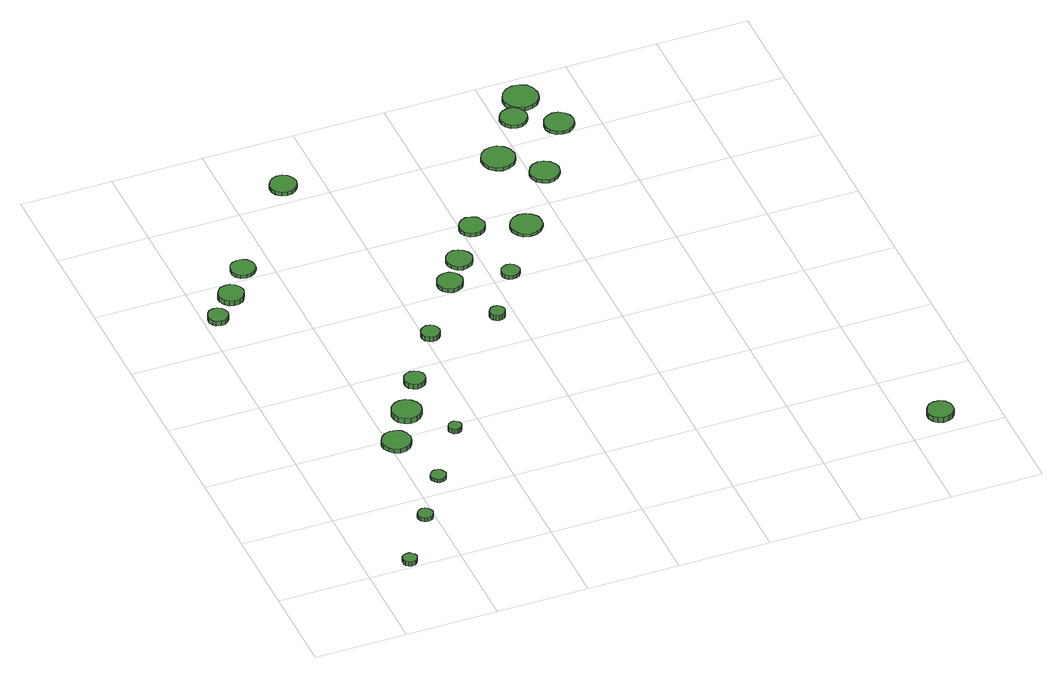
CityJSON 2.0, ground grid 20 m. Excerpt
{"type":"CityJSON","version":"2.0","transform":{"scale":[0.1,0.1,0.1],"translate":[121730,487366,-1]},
"CityObjects":{
"tree1":{"type":"SolitaryVegetationObject","attributes":{"function":"something"},"geometry":[{"type":"MultiSurface","lod":"1","boundaries":[[[0,1,2,3,4,5,6,7,8,9,10,11,12,13,14]],[[15,16,17,18,19,20,21,22,23,24,25,26,27,28,29]],[[0,29,28,1]],[[1,28,27,2]],[[2,27,26,3]],[[3,26,25,4]],[[4,25,24,5]],[[5,24,23,6]],[[6,23,22,7]],[[7,22,21,8]],[[8,21,20,9]],[[9,20,19,10]],[[10,19,18,11]],[[11,18,17,12]],[[12,17,16,13]],[[13,16,15,14]],[[14,15,29,0]]]}]},
"tree2":{"type":"SolitaryVegetationObject","attributes":{"function":"something"},"geometry":[{"type":"MultiSurface","lod":"1","boundaries":[[[30,31,32,33,34,35,36,37,38,39,40,41,42,43,44]],[[45,46,47,48,49,50,51,52,53,54,55,56,57,58,59]],[[30,59,58,31]],[[31,58,57,32]],[[32,57,56,33]],[[33,56,55,34]],[[34,55,54,35]],[[35,54,53,36]],[[36,53,52,37]],[[37,52,51,38]],[[38,51,50,39]],[[39,50,49,40]],[[40,49,48,41]],[[41,48,47,42]],[[42,47,46,43]],[[43,46,45,44]],[[44,45,59,30]]]}]},
"tree3":{"type":"SolitaryVegetationObject","attributes":{"function":"something"},"geometry":[{"type":"MultiSurface","lod":"1","boundaries":[[[60,61,62,63,64,65,66,67,68,69,70,71,72,73,74]],[[75,76,77,78,79,80,81,82,83,84,85,86,87,88,89]],[[60,89,88,61]],[[61,88,87,62]],[[62,87,86,63]],[[63,86,85,64]],[[64,85,84,65]],[[65,84,83,66]],[[66,83,82,67]],[[67,82,81,68]],[[68,81,80,69]],[[69,80,79,70]],[[70,79,78,71]],[[71,78,77,72]],[[72,77,76,73]],[[73,76,75,74]],[[74,75,89,60]]]}]},
"tree4":{"type":"SolitaryVegetationObject","attributes":{"function":"something"},"geometry":[{"type":"MultiSurface","lod":"1","boundaries":[[[90,91,92,93,94,95,96,97,98,99,100,101,102,103,104]],[[105,106,107,108,109,110,111,112,113,114,115,116,117,118,119]],[[90,119,118,91]],[[91,118,117,92]],[[92,117,116,93]],[[93,116,115,94]],[[94,115,114,95]],[[95,114,113,96]],[[96,113,112,97]],[[97,112,111,98]],[[98,111,110,99]],[[99,110,109,100]],[[100,109,108,101]],[[101,108,107,102]],[[102,107,106,103]],[[103,106,105,104]],[[104,105,119,90]]]}]},
"tree5":{"type":"SolitaryVegetationObject","attributes":{"function":"something"},"geometry":[{"type":"MultiSurface","lod":"1","boundaries":[[[120,121,122,123,124,125,126,127,128,129,130,131,132,133,134]],[[135,136,137,138,139,140,141,142,143,144,145,146,147,148,149]],[[120,149,148,121]],[[121,148,147,122]],[[122,147,146,123]],[[123,146,145,124]],[[124,145,144,125]],[[125,144,143,126]],[[126,143,142,127]],[[127,142,141,128]],[[128,141,140,129]],[[129,140,139,130]],[[130,139,138,131]],[[131,138,137,132]],[[132,137,136,133]],[[133,136,135,134]],[[134,135,149,120]]]}]},
"tree6":{"type":"SolitaryVegetationObject","attributes":{"function":"something"},"geometry":[{"type":"MultiSurface","lod":"1","boundaries":[[[150,151,152,153,154,155,156,157,158,159,160,161,162,163,164]],[[165,166,167,168,169,170,171,172,173,174,175,176,177,178,179]],[[150,179,178,151]],[[151,178,177,152]],[[152,177,176,153]],[[153,176,175,154]],[[154,175,174,155]],[[155,174,173,156]],[[156,173,172,157]],[[157,172,171,158]],[[158,171,170,159]],[[159,170,169,160]],[[160,169,168,161]],[[161,168,167,162]],[[162,167,166,163]],[[163,166,165,164]],[[164,165,179,150]]]}]},
"tree7":{"type":"SolitaryVegetationObject","attributes":{"function":"something"},"geometry":[{"type":"MultiSurface","lod":"1","boundaries":[[[180,181,182,183,184,185,186,187,188,189,190,191,192,193,194]],[[195,196,197,198,199,200,201,202,203,204,205,206,207,208,209]],[[180,209,208,181]],[[181,208,207,182]],[[182,207,206,183]],[[183,206,205,184]],[[184,205,204,185]],[[185,204,203,186]],[[186,203,202,187]],[[187,202,201,188]],[[188,201,200,189]],[[189,200,199,190]],[[190,199,198,191]],[[191,198,197,192]],[[192,197,196,193]],[[193,196,195,194]],[[194,195,209,180]]]}]},
"tree8":{"type":"SolitaryVegetationObject","attributes":{"function":"something"},"geometry":[{"type":"MultiSurface","lod":"1","boundaries":[[[210,211,212,213,214,215,216,217,218,219,220,221,222,223,224]],[[225,226,227,228,229,230,231,232,233,234,235,236,237,238,239]],[[210,239,238,211]],[[211,238,237,212]],[[212,237,236,213]],[[213,236,235,214]],[[214,235,234,215]],[[215,234,233,216]],[[216,233,232,217]],[[217,232,231,218]],[[218,231,230,219]],[[219,230,229,220]],[[220,229,228,221]],[[221,228,227,222]],[[222,227,226,223]],[[223,226,225,224]],[[224,225,239,210]]]}]},
"tree9":{"type":"SolitaryVegetationObject","attributes":{"function":"something"},"geometry":[{"type":"MultiSurface","lod":"1","boundaries":[[[240,241,242,243,244,245,246,247,248,249,250,251,252,253,254]],[[255,256,257,258,259,260,261,262,263,264,265,266,267,268,269]],[[240,269,268,241]],[[241,268,267,242]],[[242,267,266,243]],[[243,266,265,244]],[[244,265,264,245]],[[245,264,263,246]],[[246,263,262,247]],[[247,262,261,248]],[[248,261,260,249]],[[249,260,259,250]],[[250,259,258,251]],[[251,258,257,252]],[[252,257,256,253]],[[253,256,255,254]],[[254,255,269,240]]]}]},
"tree10":{"type":"SolitaryVegetationObject","attributes":{"function":"something"},"geometry":[{"type":"MultiSurface","lod":"1","boundaries":[[[270,271,272,273,274,275,276,277,278,279,280,281,282,283,284]],[[285,286,287,288,289,290,291,292,293,294,295,296,297,298,299]],[[270,299,298,271]],[[271,298,297,272]],[[272,297,296,273]],[[273,296,295,274]],[[274,295,294,275]],[[275,294,293,276]],[[276,293,292,277]],[[277,292,291,278]],[[278,291,290,279]],[[279,290,289,280]],[[280,289,288,281]],[[281,288,287,282]],[[282,287,286,283]],[[283,286,285,284]],[[284,285,299,270]]]}]},
"tree11":{"type":"SolitaryVegetationObject","attributes":{"function":"something"},"geometry":[{"type":"MultiSurface","lod":"1","boundaries":[[[300,301,302,303,304,305,306,307,308,309,310,311,312,313,314]],[[315,316,317,318,319,320,321,322,323,324,325,326,327,328,329]],[[300,329,328,301]],[[301,328,327,302]],[[302,327,326,303]],[[303,326,325,304]],[[304,325,324,305]],[[305,324,323,306]],[[306,323,322,307]],[[307,322,321,308]],[[308,321,320,309]],[[309,320,319,310]],[[310,319,318,311]],[[311,318,317,312]],[[312,317,316,313]],[[313,316,315,314]],[[314,315,329,300]]]}]},
"tree12":{"type":"SolitaryVegetationObject","attributes":{"function":"something"},"geometry":[{"type":"MultiSurface","lod":"1","boundaries":[[[330,331,332,333,334,335,336,337,338,339,340,341,342,343,344]],[[345,346,347,348,349,350,351,352,353,354,355,356,357,358,359]],[[330,359,358,331]],[[331,358,357,332]],[[332,357,356,333]],[[333,356,355,334]],[[334,355,354,335]],[[335,354,353,336]],[[336,353,352,337]],[[337,352,351,338]],[[338,351,350,339]],[[339,350,349,340]],[[340,349,348,341]],[[341,348,347,342]],[[342,347,346,343]],[[343,346,345,344]],[[344,345,359,330]]]}]},
"tree13":{"type":"SolitaryVegetationObject","attributes":{"function":"something"},"geometry":[{"type":"MultiSurface","lod":"1","boundaries":[[[360,361,362,363,364,365,366,367,368,369,370,371,372,373,374]],[[375,376,377,378,379,380,381,382,383,384,385,386,387,388,389]],[[360,389,388,361]],[[361,388,387,362]],[[362,387,386,363]],[[363,386,385,364]],[[364,385,384,365]],[[365,384,383,366]],[[366,383,382,367]],[[367,382,381,368]],[[368,381,380,369]],[[369,380,379,370]],[[370,379,378,371]],[[371,378,377,372]],[[372,377,376,373]],[[373,376,375,374]],[[374,375,389,360]]]}]},
"tree14":{"type":"SolitaryVegetationObject","attributes":{"function":"something"},"geometry":[{"type":"MultiSurface","lod":"1","boundaries":[[[390,391,392,393,394,395,396,397,398,399,400,401,402,403,404]],[[405,406,407,408,409,410,411,412,413,414,415,416,417,418,419]],[[390,419,418,391]],[[391,418,417,392]],[[392,417,416,393]],[[393,416,415,394]],[[394,415,414,395]],[[395,414,413,396]],[[396,413,412,397]],[[397,412,411,398]],[[398,411,410,399]],[[399,410,409,400]],[[400,409,408,401]],[[401,408,407,402]],[[402,407,406,403]],[[403,406,405,404]],[[404,405,419,390]]]}]},
"tree15":{"type":"SolitaryVegetationObject","attributes":{"function":"something"},"geometry":[{"type":"MultiSurface","lod":"1","boundaries":[[[420,421,422,423,424,425,426,427,428,429,430,431,432,433,434]],[[435,436,437,438,439,440,441,442,443,444,445,446,447,448,449]],[[420,449,448,421]],[[421,448,447,422]],[[422,447,446,423]],[[423,446,445,424]],[[424,445,444,425]],[[425,444,443,426]],[[426,443,442,427]],[[427,442,441,428]],[[428,441,440,429]],[[429,440,439,430]],[[430,439,438,431]],[[431,438,437,432]],[[432,437,436,433]],[[433,436,435,434]],[[434,435,449,420]]]}]},
"tree16":{"type":"SolitaryVegetationObject","attributes":{"function":"something"},"geometry":[{"type":"MultiSurface","lod":"1","boundaries":[[[450,451,452,453,454,455,456,457,458,459,460,461,462,463,464]],[[465,466,467,468,469,470,471,472,473,474,475,476,477,478,479]],[[450,479,478,451]],[[451,478,477,452]],[[452,477,476,453]],[[453,476,475,454]],[[454,475,474,455]],[[455,474,473,456]],[[456,473,472,457]],[[457,472,471,458]],[[458,471,470,459]],[[459,470,469,460]],[[460,469,468,461]],[[461,468,467,462]],[[462,467,466,463]],[[463,466,465,464]],[[464,465,479,450]]]}]},
"tree17":{"type":"SolitaryVegetationObject","attributes":{"function":"something"},"geometry":[{"type":"MultiSurface","lod":"1","boundaries":[[[480,481,482,483,484,485,486,487,488,489,490,491,492,493,494]],[[495,496,497,498,499,500,501,502,503,504,505,506,507,508,509]],[[480,509,508,481]],[[481,508,507,482]],[[482,507,506,483]],[[483,506,505,484]],[[484,505,504,485]],[[485,504,503,486]],[[486,503,502,487]],[[487,502,501,488]],[[488,501,500,489]],[[489,500,499,490]],[[490,499,498,491]],[[491,498,497,492]],[[492,497,496,493]],[[493,496,495,494]],[[494,495,509,480]]]}]},
"tree18":{"type":"SolitaryVegetationObject","attributes":{"function":"something"},"geometry":[{"type":"MultiSurface","lod":"1","boundaries":[[[510,511,512,513,514,515,516,517,518,519,520,521,522,523,524]],[[525,526,527,528,529,530,531,532,533,534,535,536,537,538,539]],[[510,539,538,511]],[[511,538,537,512]],[[512,537,536,513]],[[513,536,535,514]],[[514,535,534,515]],[[515,534,533,516]],[[516,533,532,517]],[[517,532,531,518]],[[518,531,530,519]],[[519,530,529,520]],[[520,529,528,521]],[[521,528,527,522]],[[522,527,526,523]],[[523,526,525,524]],[[524,525,539,510]]]}]},
"tree19":{"type":"SolitaryVegetationObject","attributes":{"function":"something"},"geometry":[{"type":"MultiSurface","lod":"1","boundaries":[[[540,541,542,543,544,545,546,547,548,549,550,551,552,553,554]],[[555,556,557,558,559,560,561,562,563,564,565,566,567,568,569]],[[540,569,568,541]],[[541,568,567,542]],[[542,567,566,543]],[[543,566,565,544]],[[544,565,564,545]],[[545,564,563,546]],[[546,563,562,547]],[[547,562,561,548]],[[548,561,560,549]],[[549,560,559,550]],[[550,559,558,551]],[[551,558,557,552]],[[552,557,556,553]],[[553,556,555,554]],[[554,555,569,540]]]}]},
"tree20":{"type":"SolitaryVegetationObject","attributes":{"function":"something"},"geometry":[{"type":"MultiSurface","lod":"1","boundaries":[[[570,571,572,573,574,575,576,577,578,579,580,581,582,583,584]],[[585,586,587,588,589,590,591,592,593,594,595,596,597,598,599]],[[570,599,598,571]],[[571,598,597,572]],[[572,597,596,573]],[[573,596,595,574]],[[574,595,594,575]],[[575,594,593,576]],[[576,593,592,577]],[[577,592,591,578]],[[578,591,590,579]],[[579,590,589,580]],[[580,589,588,581]],[[581,588,587,582]],[[582,587,586,583]],[[583,586,585,584]],[[584,585,599,570]]]}]},
"tree21":{"type":"SolitaryVegetationObject","attributes":{"function":"something"},"geometry":[{"type":"MultiSurface","lod":"1","boundaries":[[[600,601,602,603,604,605,606,607,608,609,610,611,612,613,614]],[[615,616,617,618,619,620,621,622,623,624,625,626,627,628,629]],[[600,629,628,601]],[[601,628,627,602]],[[602,627,626,603]],[[603,626,625,604]],[[604,625,624,605]],[[605,624,623,606]],[[606,623,622,607]],[[607,622,621,608]],[[608,621,620,609]],[[609,620,619,610]],[[610,619,618,611]],[[611,618,617,612]],[[612,617,616,613]],[[613,616,615,614]],[[614,615,629,600]]]}]},
"tree22":{"type":"SolitaryVegetationObject","attributes":{"function":"something"},"geometry":[{"type":"MultiSurface","lod":"1","boundaries":[[[630,631,632,633,634,635,636,637,638,639,640,641,642,643,644]],[[645,646,647,648,649,650,651,652,653,654,655,656,657,658,659]],[[630,659,658,631]],[[631,658,657,632]],[[632,657,656,633]],[[633,656,655,634]],[[634,655,654,635]],[[635,654,653,636]],[[636,653,652,637]],[[637,652,651,638]],[[638,651,650,639]],[[639,650,649,640]],[[640,649,648,641]],[[641,648,647,642]],[[642,647,646,643]],[[643,646,645,644]],[[644,645,659,630]]]}]},
"tree23":{"type":"SolitaryVegetationObject","attributes":{"function":"something"},"geometry":[{"type":"MultiSurface","lod":"1","boundaries":[[[660,661,662,663,664,665,666,667,668,669,670,671,672,673,674]],[[675,676,677,678,679,680,681,682,683,684,685,686,687,688,689]],[[660,689,688,661]],[[661,688,687,662]],[[662,687,686,663]],[[663,686,685,664]],[[664,685,684,665]],[[665,684,683,666]],[[666,683,682,667]],[[667,682,681,668]],[[668,681,680,669]],[[669,680,679,670]],[[670,679,678,671]],[[671,678,677,672]],[[672,677,676,673]],[[673,676,675,674]],[[674,675,689,660]]]}]},
"tree24":{"type":"SolitaryVegetationObject","attributes":{"function":"something"},"geometry":[{"type":"MultiSurface","lod":"1","boundaries":[[[690,691,692,693,694,695,696,697,698,699,700,701,702,703,704]],[[705,706,707,708,709,710,711,712,713,714,715,716,717,718,719]],[[690,719,718,691]],[[691,718,717,692]],[[692,717,716,693]],[[693,716,715,694]],[[694,715,714,695]],[[695,714,713,696]],[[696,713,712,697]],[[697,712,711,698]],[[698,711,710,699]],[[699,710,709,700]],[[700,709,708,701]],[[701,708,707,702]],[[702,707,706,703]],[[703,706,705,704]],[[704,705,719,690]]]}]}
},
"vertices":[
[113,19,16],[111,25,16],[107,30,16],[102,34,16],[95,34,16],[89,32,16],[84,28,16],[82,22,16],[82,16,16],[84,10,16],[89,6,16],[95,4,16],[102,4,16],[107,7,16],[111,13,16],[111,13,6],[107,7,6],[102,4,6],[95,4,6],[89,6,6],[84,10,6],[82,16,6],[82,22,6],[84,28,6],[89,32,6],[95,34,6],[102,34,6],[107,30,6],[111,25,6],[113,19,6],
[198,143,15],[196,150,15],[192,155,15],[186,159,15],[179,160,15],[173,157,15],[168,153,15],[165,146,15],[165,140,15],[168,133,15],[173,129,15],[179,127,15],[186,127,15],[192,131,15],[196,136,15],[196,136,6],[192,131,6],[186,127,6],[179,127,6],[173,129,6],[168,133,6],[165,140,6],[165,146,6],[168,153,6],[173,157,6],[179,160,6],[186,159,6],[192,155,6],[196,150,6],[198,143,6],
[51,894,24],[49,903,24],[44,910,24],[36,915,24],[27,916,24],[18,913,24],[12,907,24],[8,899,24],[8,889,24],[12,881,24],[18,875,24],[27,872,24],[36,873,24],[44,878,24],[49,885,24],[49,885,12],[44,878,12],[36,873,12],[27,872,12],[18,875,12],[12,881,12],[8,889,12],[8,899,12],[12,907,12],[18,913,12],[27,916,12],[36,915,12],[44,910,12],[49,903,12],[51,894,12],
[270,250,15],[268,257,15],[264,263,15],[258,266,15],[251,267,15],[245,265,15],[240,260,15],[237,254,15],[237,247,15],[240,241,15],[245,236,15],[251,234,15],[258,235,15],[264,238,15],[268,244,15],[268,244,7],[264,238,7],[258,235,7],[251,234,7],[245,236,7],[240,241,7],[237,247,7],[237,254,7],[240,260,7],[245,265,7],[251,267,7],[258,266,7],[264,263,7],[268,257,7],[270,250,7],
[247,385,17],[244,398,17],[237,409,17],[226,415,17],[213,416,17],[200,412,17],[191,404,17],[185,392,17],[185,379,17],[191,367,17],[200,358,17],[213,354,17],[226,356,17],[237,362,17],[244,373,17],[244,373,7],[237,362,7],[226,356,7],[213,354,7],[200,358,7],[191,367,7],[185,379,7],[185,392,7],[191,404,7],[200,412,7],[213,416,7],[226,415,7],[237,409,7],[244,398,7],[247,385,7],
[111,956,19],[108,967,19],[101,977,19],[91,982,19],[80,983,19],[69,980,19],[61,972,19],[56,962,19],[56,950,19],[61,940,19],[69,932,19],[80,928,19],[91,930,19],[101,935,19],[108,945,19],[108,945,7],[101,935,7],[91,930,7],[80,928,7],[69,932,7],[61,940,7],[56,950,7],[56,962,7],[61,972,7],[69,980,7],[80,983,7],[91,982,7],[101,977,7],[108,967,7],[111,956,7],
[303,467,20],[300,480,20],[292,491,20],[281,498,20],[268,499,20],[255,495,20],[245,486,20],[240,474,20],[240,461,20],[245,449,20],[255,440,20],[268,436,20],[281,437,20],[292,444,20],[300,454,20],[300,454,7],[292,444,7],[281,437,7],[268,436,7],[255,440,7],[245,449,7],[240,461,7],[240,474,7],[245,486,7],[255,495,7],[268,499,7],[281,498,7],[292,491,7],[300,480,7],[303,467,7],
[165,1029,15],[163,1040,15],[156,1049,15],[147,1054,15],[136,1055,15],[125,1052,15],[117,1045,15],[113,1035,15],[113,1023,15],[117,1013,15],[125,1006,15],[136,1003,15],[147,1004,15],[156,1009,15],[163,1018,15],[163,1018,7],[156,1009,7],[147,1004,7],[136,1003,7],[125,1006,7],[117,1013,7],[113,1023,7],[113,1035,7],[117,1045,7],[125,1052,7],[136,1055,7],[147,1054,7],[156,1049,7],[163,1040,7],[165,1029,7],
[358,383,18],[357,389,18],[353,394,18],[348,397,18],[343,397,18],[337,395,18],[333,392,18],[330,386,18],[330,380,18],[333,375,18],[337,371,18],[343,370,18],[348,370,18],[353,373,18],[357,378,18],[357,378,7],[353,373,7],[348,370,7],[343,370,7],[337,371,7],[333,375,7],[330,380,7],[330,386,7],[333,392,7],[337,395,7],[343,397,7],[348,397,7],[353,394,7],[357,389,7],[358,383,7],
[346,552,24],[344,561,24],[339,568,24],[330,573,24],[321,574,24],[312,571,24],[305,565,24],[301,556,24],[301,547,24],[305,538,24],[312,532,24],[321,529,24],[330,530,24],[339,535,24],[344,542,24],[344,542,12],[339,535,12],[330,530,12],[321,529,12],[312,532,12],[305,538,12],[301,547,12],[301,556,12],[305,565,12],[312,571,12],[321,574,12],[330,573,12],[339,568,12],[344,561,12],[346,552,12],
[430,680,25],[428,688,25],[423,695,25],[416,699,25],[408,700,25],[400,697,25],[394,692,25],[390,684,25],[390,676,25],[394,668,25],[400,663,25],[408,660,25],[416,661,25],[423,665,25],[428,672,25],[428,672,13],[423,665,13],[416,661,13],[408,660,13],[400,663,13],[394,668,13],[390,676,13],[390,684,13],[394,692,13],[400,697,13],[408,700,13],[416,699,13],[423,695,13],[428,688,13],[430,680,13],
[346,1250,16],[343,1262,16],[336,1272,16],[326,1278,16],[314,1279,16],[303,1275,16],[294,1267,16],[289,1256,16],[289,1244,16],[294,1233,16],[303,1225,16],[314,1222,16],[326,1223,16],[336,1229,16],[343,1239,16],[343,1239,7],[336,1229,7],[326,1223,7],[314,1222,7],[303,1225,7],[294,1233,7],[289,1244,7],[289,1256,7],[294,1267,7],[303,1275,7],[314,1279,7],[326,1278,7],[336,1272,7],[343,1262,7],[346,1250,7],
[541,828,16],[538,840,16],[532,849,16],[522,855,16],[510,856,16],[499,852,16],[491,845,16],[486,834,16],[486,823,16],[491,812,16],[499,805,16],[510,801,16],[522,802,16],[532,808,16],[538,817,16],[538,817,7],[532,808,7],[522,802,7],[510,801,7],[499,805,7],[491,812,7],[486,823,7],[486,834,7],[491,845,7],[499,852,7],[510,856,7],[522,855,7],[532,849,7],[538,840,7],[541,828,7],
[580,695,22],[578,701,22],[574,707,22],[568,710,22],[562,711,22],[555,709,22],[550,704,22],[547,698,22],[547,691,22],[550,685,22],[555,680,22],[562,678,22],[568,679,22],[574,682,22],[578,688,22],[578,688,9],[574,682,9],[568,679,9],[562,678,9],[555,680,9],[550,685,9],[547,691,9],[547,698,9],[550,704,9],[555,709,9],[562,711,9],[568,710,9],[574,707,9],[578,701,9],[580,695,9],
[587,890,15],[584,902,15],[577,911,15],[567,917,15],[556,919,15],[544,915,15],[536,907,15],[531,896,15],[531,885,15],[536,874,15],[544,866,15],[556,862,15],[567,864,15],[577,869,15],[584,879,15],[584,879,7],[577,869,7],[567,864,7],[556,862,7],[544,866,7],[536,874,7],[531,885,7],[531,896,7],[536,907,7],[544,915,7],[556,919,7],[567,917,7],[577,911,7],[584,902,7],[587,890,7],
[661,814,16],[659,822,16],[654,829,16],[647,833,16],[639,834,16],[631,831,16],[625,826,16],[622,818,16],[622,810,16],[625,803,16],[631,797,16],[639,795,16],[647,796,16],[654,800,16],[659,806,16],[659,806,7],[654,800,7],[647,796,7],[639,795,7],[631,797,7],[625,803,7],[622,810,7],[622,818,7],[625,826,7],[631,831,7],[639,834,7],[647,833,7],[654,829,7],[659,822,7],[661,814,7],
[651,980,16],[648,991,16],[642,1001,16],[632,1006,16],[620,1008,16],[609,1004,16],[601,996,16],[596,986,16],[596,974,16],[601,964,16],[609,956,16],[620,953,16],[632,954,16],[642,960,16],[648,969,16],[648,969,7],[642,960,7],[632,954,7],[620,953,7],[609,956,7],[601,964,7],[596,974,7],[596,986,7],[601,996,7],[609,1004,7],[620,1008,7],[632,1006,7],[642,1001,7],[648,991,7],[651,980,7],
[762,945,14],[760,959,14],[751,970,14],[739,977,14],[725,979,14],[711,974,14],[701,965,14],[695,952,14],[695,938,14],[701,925,14],[711,915,14],[725,911,14],[739,913,14],[751,920,14],[760,931,14],[760,931,7],[751,920,7],[739,913,7],[725,911,7],[711,915,7],[701,925,7],[695,938,7],[695,952,7],[701,965,7],[711,974,7],[725,979,7],[739,977,7],[751,970,7],[760,959,7],[762,945,7],
[793,1168,15],[790,1183,15],[781,1195,15],[768,1203,15],[753,1204,15],[739,1200,15],[728,1190,15],[722,1176,15],[722,1161,15],[728,1147,15],[739,1137,15],[753,1132,15],[768,1134,15],[781,1141,15],[790,1154,15],[790,1154,7],[781,1141,7],[768,1134,7],[753,1132,7],[739,1137,7],[728,1147,7],[722,1161,7],[722,1176,7],[728,1190,7],[739,1200,7],[753,1204,7],[768,1203,7],[781,1195,7],[790,1183,7],[793,1168,7],
[860,1091,15],[857,1104,15],[849,1115,15],[838,1121,15],[825,1123,15],[812,1119,15],[803,1110,15],[797,1098,15],[797,1085,15],[803,1072,15],[812,1064,15],[825,1060,15],[838,1061,15],[849,1068,15],[857,1078,15],[857,1078,7],[849,1068,7],[838,1061,7],[825,1060,7],[812,1064,7],[803,1072,7],[797,1085,7],[797,1098,7],[803,1110,7],[812,1119,7],[825,1123,7],[838,1121,7],[849,1115,7],[857,1104,7],[860,1091,7],
[865,1279,15],[862,1291,15],[855,1301,15],[845,1307,15],[833,1308,15],[821,1304,15],[812,1296,15],[807,1285,15],[807,1273,15],[812,1262,15],[821,1254,15],[833,1250,15],[845,1251,15],[855,1258,15],[862,1267,15],[862,1267,7],[855,1258,7],[845,1251,7],[833,1250,7],[821,1254,7],[812,1262,7],[807,1273,7],[807,1285,7],[812,1296,7],[821,1304,7],[833,1308,7],[845,1307,7],[855,1301,7],[862,1291,7],[865,1279,7],
[911,1334,16],[908,1350,16],[899,1363,16],[885,1370,16],[869,1372,16],[855,1367,16],[843,1357,16],[836,1342,16],[836,1327,16],[843,1312,16],[855,1302,16],[869,1297,16],[885,1299,16],[899,1306,16],[908,1319,16],[908,1319,7],[899,1306,7],[885,1299,7],[869,1297,7],[855,1302,7],[843,1312,7],[836,1327,7],[836,1342,7],[843,1357,7],[855,1367,7],[869,1372,7],[885,1370,7],[899,1363,7],[908,1350,7],[911,1334,7],
[947,1229,15],[944,1242,15],[936,1252,15],[925,1259,15],[912,1260,15],[899,1256,15],[889,1247,15],[884,1235,15],[884,1222,15],[889,1210,15],[899,1201,15],[912,1197,15],[925,1198,15],[936,1205,15],[944,1215,15],[944,1215,7],[936,1205,7],[925,1198,7],[912,1197,7],[899,1201,7],[889,1210,7],[884,1222,7],[884,1235,7],[889,1247,7],[899,1256,7],[912,1260,7],[925,1259,7],[936,1252,7],[944,1242,7],[947,1229,7],
[1303,46,31],[1301,57,31],[1294,66,31],[1284,72,31],[1272,73,31],[1261,70,31],[1253,62,31],[1248,51,31],[1248,40,31],[1253,29,31],[1261,21,31],[1272,18,31],[1284,19,31],[1294,25,31],[1301,34,31],[1301,34,18],[1294,25,18],[1284,19,18],[1272,18,18],[1261,21,18],[1253,29,18],[1248,40,18],[1248,51,18],[1253,62,18],[1261,70,18],[1272,73,18],[1284,72,18],[1294,66,18],[1301,57,18],[1303,46,18]
]}
